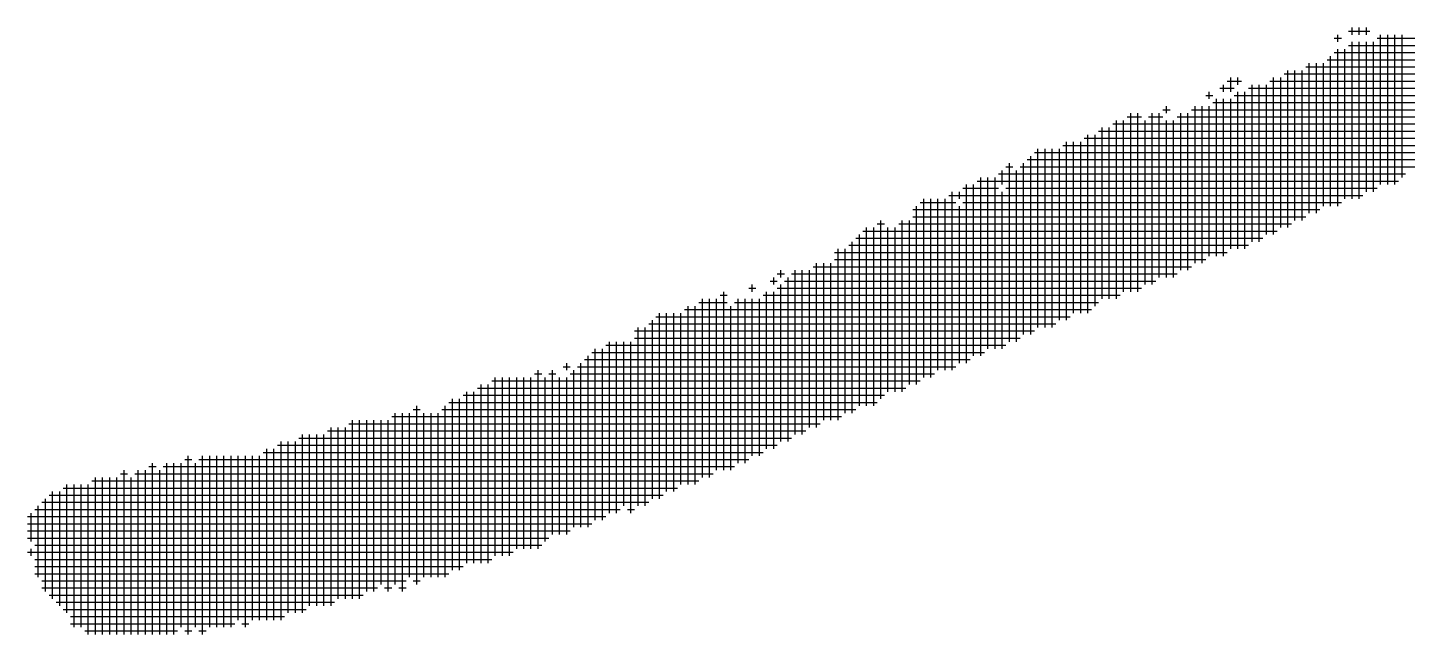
# Model space of a CAD drawing. Header units: feet. Extents: x 0 to 168200, y 0 to 118800.
# Drawn here: x 105456 to 105821.2, y 5964.9 to 6125.6 of the extents above; entities that cross this region are included whole.
import ezdxf

# ---------------------------------------------------------------- set-up
doc = ezdxf.new("R2010")
doc.units = ezdxf.units.FT
doc.header["$LTSCALE"] = 1100
doc.header["$MEASUREMENT"] = 0
doc.layers.add('CX-MISC', color=2, linetype='CONTINUOUS')

# ---------------------------------------------------------------- blocks, each defined once
blk = doc.blocks.new('CXGLOGO-싸인3')
at = {"layer": 'CX-MISC'}
for p, q in [((77.987, 192.787, 1090.783), (77.987, 193.207, 1090.783)), ((78.407, 192.787, 1090.783), (78.407, 193.207, 1090.783)), ((78.827, 192.787, 1090.783), (78.827, 193.207, 1090.783)), ((76.937, 192.577, 1090.783), (77.357, 192.577, 1090.783)), ((77.147, 192.367, 1090.783), (77.147, 192.787, 1090.783)), ((77.777, 192.997, 1090.783), (79.037, 192.997, 1090.783)), ((77.987, 183.127, 1090.783), (77.987, 192.367, 1090.783)), ((78.407, 183.127, 1090.783), (78.407, 192.367, 1090.783)), ((78.827, 183.547, 1090.783), (78.827, 192.367, 1090.783)), ((79.247, 183.547, 1090.783), (79.247, 192.367, 1090.783)), ((79.457, 192.577, 1090.783), (100.877, 192.577, 1090.783)), ((79.667, 183.967, 1090.783), (79.667, 192.787, 1090.783)), ((80.087, 183.967, 1090.783), (80.087, 192.787, 1090.783)), ((80.507, 183.967, 1090.783), (80.507, 192.787, 1090.783)), ((80.927, 184.387, 1090.783), (80.927, 192.787, 1090.783)), ((76.937, 191.737, 1090.783), (99.197, 191.737, 1090.783)), ((77.147, 182.707, 1090.783), (77.147, 191.947, 1090.783)), ((77.567, 183.127, 1090.783), (77.567, 191.947, 1090.783)), ((77.777, 192.157, 1090.783), (100.457, 192.157, 1090.783)), ((75.257, 190.897, 1090.783), (97.517, 190.897, 1090.783)), ((75.467, 182.287, 1090.783), (75.467, 191.107, 1090.783)), ((75.887, 182.287, 1090.783), (75.887, 191.107, 1090.783)), ((76.307, 182.707, 1090.783), (76.307, 191.107, 1090.783)), ((76.517, 191.317, 1090.783), (98.357, 191.317, 1090.783)), ((76.727, 182.707, 1090.783), (76.727, 191.527, 1090.783)), ((70.637, 190.057, 1090.783), (71.477, 190.057, 1090.783)), ((70.847, 189.427, 1090.783), (70.847, 190.267, 1090.783)), ((71.267, 189.847, 1090.783), (71.267, 190.267, 1090.783)), ((73.157, 190.057, 1090.783), (94.997, 190.057, 1090.783)), ((73.367, 181.027, 1090.783), (73.367, 190.267, 1090.783)), ((73.787, 181.447, 1090.783), (73.787, 190.267, 1090.783)), ((73.997, 190.477, 1090.783), (96.257, 190.477, 1090.783)), ((74.207, 181.447, 1090.783), (74.207, 190.687, 1090.783)), ((74.627, 181.867, 1090.783), (74.627, 190.687, 1090.783)), ((75.047, 181.867, 1090.783), (75.047, 190.687, 1090.783)), ((69.377, 189.217, 1090.783), (69.797, 189.217, 1090.783)), ((69.587, 189.007, 1090.783), (69.587, 189.427, 1090.783)), ((70.217, 189.637, 1090.783), (71.057, 189.637, 1090.783)), ((70.427, 189.427, 1090.783), (70.427, 189.847, 1090.783)), ((71.057, 189.217, 1090.783), (92.897, 189.217, 1090.783)), ((71.267, 180.187, 1090.783), (71.267, 189.427, 1090.783)), ((71.687, 180.187, 1090.783), (71.687, 189.427, 1090.783)), ((71.897, 189.637, 1090.783), (94.157, 189.637, 1090.783)), ((72.107, 180.607, 1090.783), (72.107, 189.847, 1090.783)), ((72.527, 180.607, 1090.783), (72.527, 189.847, 1090.783)), ((72.947, 181.027, 1090.783), (72.947, 189.847, 1090.783)), ((66.857, 188.377, 1090.783), (67.277, 188.377, 1090.783)), ((67.067, 188.167, 1090.783), (67.067, 188.587, 1090.783)), ((68.537, 188.377, 1090.783), (90.797, 188.377, 1090.783)), ((68.747, 179.347, 1090.783), (68.747, 188.587, 1090.783)), ((69.167, 179.347, 1090.783), (69.167, 188.587, 1090.783)), ((69.587, 179.767, 1090.783), (69.587, 188.587, 1090.783)), ((69.797, 188.797, 1090.783), (91.217, 188.797, 1090.783)), ((70.007, 179.767, 1090.783), (70.007, 189.007, 1090.783)), ((70.427, 179.767, 1090.783), (70.427, 189.007, 1090.783)), ((70.847, 180.187, 1090.783), (70.847, 189.007, 1090.783)), ((63.917, 187.537, 1090.783), (88.697, 187.537, 1090.783)), ((64.127, 177.247, 1090.783), (64.127, 187.747, 1090.783)), ((64.547, 177.667, 1090.783), (64.547, 187.747, 1090.783)), ((64.757, 187.957, 1090.783), (65.597, 187.957, 1090.783)), ((64.967, 177.667, 1090.783), (64.967, 188.167, 1090.783)), ((65.387, 177.667, 1090.783), (65.387, 188.167, 1090.783)), ((65.807, 178.087, 1090.783), (65.807, 187.747, 1090.783)), ((66.017, 187.957, 1090.783), (66.857, 187.957, 1090.783)), ((66.227, 178.087, 1090.783), (66.227, 188.167, 1090.783)), ((66.647, 178.507, 1090.783), (66.647, 188.167, 1090.783)), ((67.067, 178.507, 1090.783), (67.067, 187.747, 1090.783)), ((67.487, 178.507, 1090.783), (67.487, 187.747, 1090.783)), ((67.697, 187.957, 1090.783), (89.957, 187.957, 1090.783)), ((67.907, 178.927, 1090.783), (67.907, 188.167, 1090.783)), ((68.327, 178.927, 1090.783), (68.327, 188.167, 1090.783)), ((62.237, 186.697, 1090.783), (86.597, 186.697, 1090.783)), ((62.447, 176.407, 1090.783), (62.447, 186.907, 1090.783)), ((62.867, 176.827, 1090.783), (62.867, 186.907, 1090.783)), ((63.077, 187.117, 1090.783), (87.857, 187.117, 1090.783)), ((63.287, 177.247, 1090.783), (63.287, 187.327, 1090.783)), ((63.707, 177.247, 1090.783), (63.707, 187.327, 1090.783)), ((59.507, 175.567, 1090.783), (59.507, 186.067, 1090.783)), ((59.927, 175.567, 1090.783), (59.927, 186.067, 1090.783)), ((60.347, 175.567, 1090.783), (60.347, 186.067, 1090.783)), ((60.767, 175.987, 1090.783), (60.767, 186.067, 1090.783)), ((60.977, 186.277, 1090.783), (85.757, 186.277, 1090.783)), ((61.187, 175.987, 1090.783), (61.187, 186.487, 1090.783)), ((61.607, 176.407, 1090.783), (61.607, 186.487, 1090.783)), ((62.027, 176.407, 1090.783), (62.027, 186.487, 1090.783)), ((57.827, 174.727, 1090.783), (57.827, 185.227, 1090.783)), ((58.667, 175.147, 1090.783), (58.667, 185.227, 1090.783)), ((58.877, 185.437, 1090.783), (83.657, 185.437, 1090.783)), ((59.087, 175.147, 1090.783), (59.087, 185.647, 1090.783)), ((59.297, 185.857, 1090.783), (84.497, 185.857, 1090.783)), ((56.147, 173.887, 1090.783), (56.147, 184.387, 1090.783)), ((56.567, 174.307, 1090.783), (56.567, 184.387, 1090.783)), ((56.987, 174.307, 1090.783), (56.987, 184.387, 1090.783)), ((57.197, 184.597, 1090.783), (81.137, 184.597, 1090.783)), ((57.407, 183.967, 1090.783), (57.407, 184.807, 1090.783)), ((57.617, 185.017, 1090.783), (58.037, 185.017, 1090.783)), ((58.247, 174.727, 1090.783), (58.247, 184.807, 1090.783)), ((58.457, 185.017, 1090.783), (81.977, 185.017, 1090.783)), ((54.467, 173.047, 1090.783), (54.467, 183.547, 1090.783)), ((54.887, 183.127, 1090.783), (54.887, 183.547, 1090.783)), ((55.097, 183.757, 1090.783), (57.197, 183.757, 1090.783)), ((55.307, 173.467, 1090.783), (55.307, 183.967, 1090.783)), ((55.727, 173.887, 1090.783), (55.727, 183.967, 1090.783)), ((55.937, 184.177, 1090.783), (80.717, 184.177, 1090.783)), ((57.407, 174.307, 1090.783), (57.407, 183.547, 1090.783)), ((57.617, 183.757, 1090.783), (79.457, 183.757, 1090.783)), ((52.367, 172.207, 1090.783), (52.367, 182.707, 1090.783)), ((52.577, 182.917, 1090.783), (54.677, 182.917, 1090.783)), ((52.787, 172.627, 1090.783), (52.787, 183.127, 1090.783)), ((53.207, 172.627, 1090.783), (53.207, 183.127, 1090.783)), ((53.627, 173.047, 1090.783), (53.627, 183.127, 1090.783)), ((54.047, 173.047, 1090.783), (54.047, 183.127, 1090.783)), ((54.257, 183.337, 1090.783), (78.617, 183.337, 1090.783)), ((54.887, 173.467, 1090.783), (54.887, 182.707, 1090.783)), ((55.097, 182.917, 1090.783), (77.357, 182.917, 1090.783)), ((50.267, 171.367, 1090.783), (50.267, 181.867, 1090.783)), ((51.527, 171.787, 1090.783), (51.527, 181.867, 1090.783)), ((51.947, 172.207, 1090.783), (51.947, 181.867, 1090.783)), ((52.157, 182.497, 1090.783), (76.097, 182.497, 1090.783)), ((52.157, 182.077, 1090.783), (75.257, 182.077, 1090.783)), ((49.007, 170.947, 1090.783), (49.007, 181.027, 1090.783)), ((49.217, 181.237, 1090.783), (73.577, 181.237, 1090.783)), ((49.427, 170.947, 1090.783), (49.427, 181.447, 1090.783)), ((49.847, 170.947, 1090.783), (49.847, 181.447, 1090.783)), ((50.057, 181.657, 1090.783), (50.477, 181.657, 1090.783)), ((50.687, 171.787, 1090.783), (50.687, 181.447, 1090.783)), ((51.107, 171.787, 1090.783), (51.107, 181.447, 1090.783)), ((51.317, 181.657, 1090.783), (74.417, 181.657, 1090.783)), ((47.747, 170.107, 1090.783), (47.747, 180.187, 1090.783)), ((48.167, 170.527, 1090.783), (48.167, 180.187, 1090.783)), ((48.377, 180.397, 1090.783), (71.897, 180.397, 1090.783)), ((48.587, 170.527, 1090.783), (48.587, 180.607, 1090.783)), ((48.797, 180.817, 1090.783), (72.737, 180.817, 1090.783)), ((47.537, 179.977, 1090.783), (70.637, 179.977, 1090.783)), ((47.537, 179.557, 1090.783), (69.377, 179.557, 1090.783)), ((44.177, 178.717, 1090.783), (44.597, 178.717, 1090.783)), ((44.387, 178.507, 1090.783), (44.387, 178.927, 1090.783)), ((45.017, 178.717, 1090.783), (67.697, 178.717, 1090.783)), ((45.227, 169.267, 1090.783), (45.227, 178.927, 1090.783)), ((45.647, 169.267, 1090.783), (45.647, 178.927, 1090.783)), ((46.067, 169.687, 1090.783), (46.067, 178.927, 1090.783)), ((46.277, 179.137, 1090.783), (68.537, 179.137, 1090.783)), ((46.487, 169.687, 1090.783), (46.487, 179.347, 1090.783)), ((46.907, 170.107, 1090.783), (46.907, 179.347, 1090.783)), ((47.327, 170.107, 1090.783), (47.327, 179.347, 1090.783)), ((42.497, 177.877, 1090.783), (42.917, 177.877, 1090.783)), ((42.707, 177.667, 1090.783), (42.707, 178.087, 1090.783)), ((43.757, 178.297, 1090.783), (44.177, 178.297, 1090.783)), ((43.967, 178.087, 1090.783), (43.967, 178.507, 1090.783)), ((44.177, 177.877, 1090.783), (65.597, 177.877, 1090.783)), ((44.387, 168.847, 1090.783), (44.387, 178.087, 1090.783)), ((44.597, 178.297, 1090.783), (66.437, 178.297, 1090.783)), ((44.807, 168.847, 1090.783), (44.807, 178.507, 1090.783)), ((39.557, 177.037, 1090.783), (41.237, 177.037, 1090.783)), ((39.767, 166.747, 1090.783), (39.767, 177.247, 1090.783)), ((40.187, 166.747, 1090.783), (40.187, 177.247, 1090.783)), ((40.607, 167.167, 1090.783), (40.607, 177.247, 1090.783)), ((40.817, 177.457, 1090.783), (41.237, 177.457, 1090.783)), ((41.027, 167.167, 1090.783), (41.027, 177.667, 1090.783)), ((41.657, 177.037, 1090.783), (63.077, 177.037, 1090.783)), ((41.867, 167.587, 1090.783), (41.867, 177.247, 1090.783)), ((42.287, 167.587, 1090.783), (42.287, 177.247, 1090.783)), ((42.707, 168.007, 1090.783), (42.707, 177.247, 1090.783)), ((43.127, 168.007, 1090.783), (43.127, 177.247, 1090.783)), ((43.337, 177.457, 1090.783), (64.337, 177.457, 1090.783)), ((43.547, 168.427, 1090.783), (43.547, 177.667, 1090.783)), ((43.967, 168.427, 1090.783), (43.967, 177.667, 1090.783)), ((37.037, 176.197, 1090.783), (61.397, 176.197, 1090.783)), ((37.247, 165.487, 1090.783), (37.247, 176.407, 1090.783)), ((37.667, 165.907, 1090.783), (37.667, 176.407, 1090.783)), ((38.087, 165.907, 1090.783), (38.087, 176.407, 1090.783)), ((38.507, 166.327, 1090.783), (38.507, 176.407, 1090.783)), ((38.717, 176.617, 1090.783), (62.657, 176.617, 1090.783)), ((38.927, 166.327, 1090.783), (38.927, 176.827, 1090.783)), ((39.347, 166.327, 1090.783), (39.347, 176.827, 1090.783)), ((41.447, 167.167, 1090.783), (41.447, 176.827, 1090.783)), ((35.777, 175.357, 1090.783), (59.297, 175.357, 1090.783)), ((35.987, 165.067, 1090.783), (35.987, 175.567, 1090.783)), ((36.407, 165.067, 1090.783), (36.407, 175.567, 1090.783)), ((36.617, 175.777, 1090.783), (60.557, 175.777, 1090.783)), ((36.827, 165.487, 1090.783), (36.827, 175.987, 1090.783)), ((34.097, 174.517, 1090.783), (57.617, 174.517, 1090.783)), ((34.307, 164.647, 1090.783), (34.307, 174.727, 1090.783)), ((34.727, 164.647, 1090.783), (34.727, 174.727, 1090.783)), ((35.147, 165.067, 1090.783), (35.147, 174.727, 1090.783)), ((35.567, 164.647, 1090.783), (35.567, 174.727, 1090.783)), ((35.777, 174.937, 1090.783), (58.457, 174.937, 1090.783)), ((33.047, 163.807, 1090.783), (33.047, 173.887, 1090.783)), ((33.257, 174.097, 1090.783), (56.357, 174.097, 1090.783)), ((33.467, 164.227, 1090.783), (33.467, 174.307, 1090.783)), ((33.887, 164.227, 1090.783), (33.887, 174.307, 1090.783)), ((30.107, 162.547, 1090.783), (30.107, 173.047, 1090.783)), ((30.947, 163.387, 1090.783), (30.947, 173.047, 1090.783)), ((31.577, 173.257, 1090.783), (31.997, 173.257, 1090.783)), ((31.787, 173.047, 1090.783), (31.787, 173.467, 1090.783)), ((32.207, 163.807, 1090.783), (32.207, 173.047, 1090.783)), ((32.417, 173.257, 1090.783), (54.677, 173.257, 1090.783)), ((32.627, 163.807, 1090.783), (32.627, 173.467, 1090.783)), ((32.837, 173.677, 1090.783), (55.517, 173.677, 1090.783)), ((26.747, 161.707, 1090.783), (26.747, 172.207, 1090.783)), ((27.167, 161.707, 1090.783), (27.167, 172.207, 1090.783)), ((27.377, 172.417, 1090.783), (52.577, 172.417, 1090.783)), ((27.587, 162.127, 1090.783), (27.587, 172.627, 1090.783)), ((28.007, 162.127, 1090.783), (28.007, 172.627, 1090.783)), ((28.427, 162.127, 1090.783), (28.427, 172.627, 1090.783)), ((28.847, 162.547, 1090.783), (28.847, 172.627, 1090.783)), ((29.267, 162.547, 1090.783), (29.267, 172.627, 1090.783)), ((29.687, 162.547, 1090.783), (29.687, 172.627, 1090.783)), ((29.897, 172.837, 1090.783), (30.317, 172.837, 1090.783)), ((30.527, 162.967, 1090.783), (30.527, 172.627, 1090.783)), ((30.737, 172.837, 1090.783), (31.157, 172.837, 1090.783)), ((31.367, 163.387, 1090.783), (31.367, 172.627, 1090.783)), ((31.787, 163.387, 1090.783), (31.787, 172.627, 1090.783)), ((31.997, 172.837, 1090.783), (53.417, 172.837, 1090.783)), ((25.067, 161.287, 1090.783), (25.067, 171.367, 1090.783)), ((25.487, 161.287, 1090.783), (25.487, 171.367, 1090.783)), ((25.697, 171.577, 1090.783), (50.477, 171.577, 1090.783)), ((25.907, 161.707, 1090.783), (25.907, 171.787, 1090.783)), ((26.327, 161.707, 1090.783), (26.327, 171.787, 1090.783)), ((26.537, 171.997, 1090.783), (51.737, 171.997, 1090.783)), ((21.707, 160.447, 1090.783), (21.707, 170.527, 1090.783)), ((22.127, 160.027, 1090.783), (22.127, 170.527, 1090.783)), ((22.547, 160.867, 1090.783), (22.547, 170.527, 1090.783)), ((22.757, 170.737, 1090.783), (23.177, 170.737, 1090.783)), ((22.967, 160.447, 1090.783), (22.967, 170.947, 1090.783)), ((23.387, 160.867, 1090.783), (23.387, 170.527, 1090.783)), ((23.807, 160.867, 1090.783), (23.807, 170.527, 1090.783)), ((24.227, 160.867, 1090.783), (24.227, 170.527, 1090.783)), ((24.437, 170.737, 1090.783), (48.797, 170.737, 1090.783)), ((24.647, 160.867, 1090.783), (24.647, 170.947, 1090.783)), ((24.857, 171.157, 1090.783), (50.057, 171.157, 1090.783)), ((17.927, 159.187, 1090.783), (17.927, 169.687, 1090.783)), ((18.347, 159.607, 1090.783), (18.347, 169.687, 1090.783)), ((18.767, 159.607, 1090.783), (18.767, 169.687, 1090.783)), ((18.977, 169.897, 1090.783), (46.697, 169.897, 1090.783)), ((19.187, 159.607, 1090.783), (19.187, 170.107, 1090.783)), ((19.607, 159.607, 1090.783), (19.607, 170.107, 1090.783)), ((20.027, 160.027, 1090.783), (20.027, 170.107, 1090.783)), ((20.447, 160.027, 1090.783), (20.447, 170.107, 1090.783)), ((20.867, 160.447, 1090.783), (20.867, 170.107, 1090.783)), ((21.287, 160.027, 1090.783), (21.287, 170.107, 1090.783)), ((21.497, 170.317, 1090.783), (47.957, 170.317, 1090.783)), ((14.987, 158.347, 1090.783), (14.987, 168.847, 1090.783)), ((15.407, 158.767, 1090.783), (15.407, 168.847, 1090.783)), ((15.827, 158.767, 1090.783), (15.827, 168.847, 1090.783)), ((16.037, 169.057, 1090.783), (45.017, 169.057, 1090.783)), ((16.247, 158.767, 1090.783), (16.247, 169.267, 1090.783)), ((16.667, 159.187, 1090.783), (16.667, 169.267, 1090.783)), ((17.087, 159.187, 1090.783), (17.087, 169.267, 1090.783)), ((17.507, 159.187, 1090.783), (17.507, 169.267, 1090.783)), ((17.717, 169.477, 1090.783), (45.857, 169.477, 1090.783)), ((13.937, 168.217, 1090.783), (43.337, 168.217, 1090.783)), ((14.147, 158.347, 1090.783), (14.147, 168.427, 1090.783)), ((14.567, 158.347, 1090.783), (14.567, 168.427, 1090.783)), ((14.777, 168.637, 1090.783), (44.177, 168.637, 1090.783)), ((7.217, 167.377, 1090.783), (7.637, 167.377, 1090.783)), ((7.427, 157.507, 1090.783), (7.427, 167.587, 1090.783)), ((8.057, 167.377, 1090.783), (41.657, 167.377, 1090.783)), ((8.267, 157.507, 1090.783), (8.267, 167.587, 1090.783)), ((8.687, 157.507, 1090.783), (8.687, 167.587, 1090.783)), ((9.107, 157.927, 1090.783), (9.107, 167.587, 1090.783)), ((9.317, 167.797, 1090.783), (9.737, 167.797, 1090.783)), ((9.527, 157.507, 1090.783), (9.527, 168.007, 1090.783)), ((9.947, 157.927, 1090.783), (9.947, 167.587, 1090.783)), ((10.157, 167.797, 1090.783), (42.497, 167.797, 1090.783)), ((10.367, 157.507, 1090.783), (10.367, 168.007, 1090.783)), ((10.787, 157.927, 1090.783), (10.787, 168.007, 1090.783)), ((11.207, 157.927, 1090.783), (11.207, 168.007, 1090.783)), ((11.627, 157.927, 1090.783), (11.627, 168.007, 1090.783)), ((12.047, 157.927, 1090.783), (12.047, 168.007, 1090.783)), ((12.467, 158.347, 1090.783), (12.467, 168.007, 1090.783)), ((12.887, 157.927, 1090.783), (12.887, 168.007, 1090.783)), ((13.307, 158.347, 1090.783), (13.307, 168.007, 1090.783)), ((13.727, 158.347, 1090.783), (13.727, 168.007, 1090.783)), ((3.857, 166.537, 1090.783), (39.557, 166.537, 1090.783)), ((4.067, 157.507, 1090.783), (4.067, 166.747, 1090.783)), ((4.487, 157.507, 1090.783), (4.487, 166.747, 1090.783)), ((4.907, 157.507, 1090.783), (4.907, 166.747, 1090.783)), ((5.327, 157.507, 1090.783), (5.327, 166.747, 1090.783)), ((5.537, 166.957, 1090.783), (5.957, 166.957, 1090.783)), ((5.747, 157.507, 1090.783), (5.747, 167.167, 1090.783)), ((6.167, 157.507, 1090.783), (6.167, 166.747, 1090.783)), ((6.377, 166.957, 1090.783), (40.397, 166.957, 1090.783)), ((6.587, 157.507, 1090.783), (6.587, 167.167, 1090.783)), ((7.007, 157.507, 1090.783), (7.007, 167.167, 1090.783)), ((7.847, 157.507, 1090.783), (7.847, 167.167, 1090.783)), ((1.337, 165.697, 1090.783), (37.457, 165.697, 1090.783)), ((1.547, 159.607, 1090.783), (1.547, 165.907, 1090.783)), ((1.967, 159.187, 1090.783), (1.967, 165.907, 1090.783)), ((2.177, 166.117, 1090.783), (38.297, 166.117, 1090.783)), ((2.387, 158.767, 1090.783), (2.387, 166.327, 1090.783)), ((2.807, 157.927, 1090.783), (2.807, 166.327, 1090.783)), ((3.227, 157.927, 1090.783), (3.227, 166.327, 1090.783)), ((3.647, 157.507, 1090.783), (3.647, 166.327, 1090.783)), ((0.497, 164.857, 1090.783), (34.937, 164.857, 1090.783)), ((0.707, 160.867, 1090.783), (0.707, 165.067, 1090.783)), ((0.917, 165.277, 1090.783), (36.617, 165.277, 1090.783)), ((1.127, 160.027, 1090.783), (1.127, 165.487, 1090.783)), ((35.357, 164.857, 1090.783), (35.777, 164.857, 1090.783)), ((0.077, 164.437, 1090.783), (34.097, 164.437, 1090.783)), ((0.077, 164.017, 1090.783), (33.257, 164.017, 1090.783)), ((0.287, 162.967, 1090.783), (0.287, 164.647, 1090.783)), ((0.077, 163.597, 1090.783), (31.997, 163.597, 1090.783)), ((0.077, 163.177, 1090.783), (30.737, 163.177, 1090.783)), ((0.077, 162.337, 1090.783), (28.637, 162.337, 1090.783)), ((0.287, 162.127, 1090.783), (0.287, 162.547, 1090.783)), ((0.497, 162.757, 1090.783), (30.317, 162.757, 1090.783)), ((0.497, 161.917, 1090.783), (27.377, 161.917, 1090.783)), ((0.497, 161.497, 1090.783), (25.697, 161.497, 1090.783)), ((0.497, 161.077, 1090.783), (24.857, 161.077, 1090.783)), ((0.917, 160.657, 1090.783), (22.337, 160.657, 1090.783)), ((0.917, 160.237, 1090.783), (20.657, 160.237, 1090.783)), ((21.077, 160.237, 1090.783), (21.497, 160.237, 1090.783)), ((21.917, 160.237, 1090.783), (22.337, 160.237, 1090.783)), ((22.757, 160.657, 1090.783), (23.177, 160.657, 1090.783)), ((1.337, 159.817, 1090.783), (19.817, 159.817, 1090.783)), ((1.757, 159.397, 1090.783), (18.137, 159.397, 1090.783)), ((2.177, 158.977, 1090.783), (16.457, 158.977, 1090.783)), ((2.597, 158.557, 1090.783), (15.197, 158.557, 1090.783)), ((2.597, 158.137, 1090.783), (12.257, 158.137, 1090.783)), ((3.437, 157.717, 1090.783), (8.897, 157.717, 1090.783)), ((9.317, 157.717, 1090.783), (9.737, 157.717, 1090.783)), ((10.157, 157.717, 1090.783), (10.577, 157.717, 1090.783)), ((12.677, 158.137, 1090.783), (13.097, 158.137, 1090.783))]:
    blk.add_line(p, q, dxfattribs=at)

msp = doc.modelspace()

# ---------------------------------------------------------------- block references
at = {"layer": 'CX-MISC', "color": 7, "xscale": 4.500000004190952, "yscale": 4.500000004190952, "zscale": 4.500000004190952}
msp.add_blockref('CXGLOGO-싸인3', (105455.64, 5256.17), dxfattribs=at)

doc.saveas('drawing.dxf')
